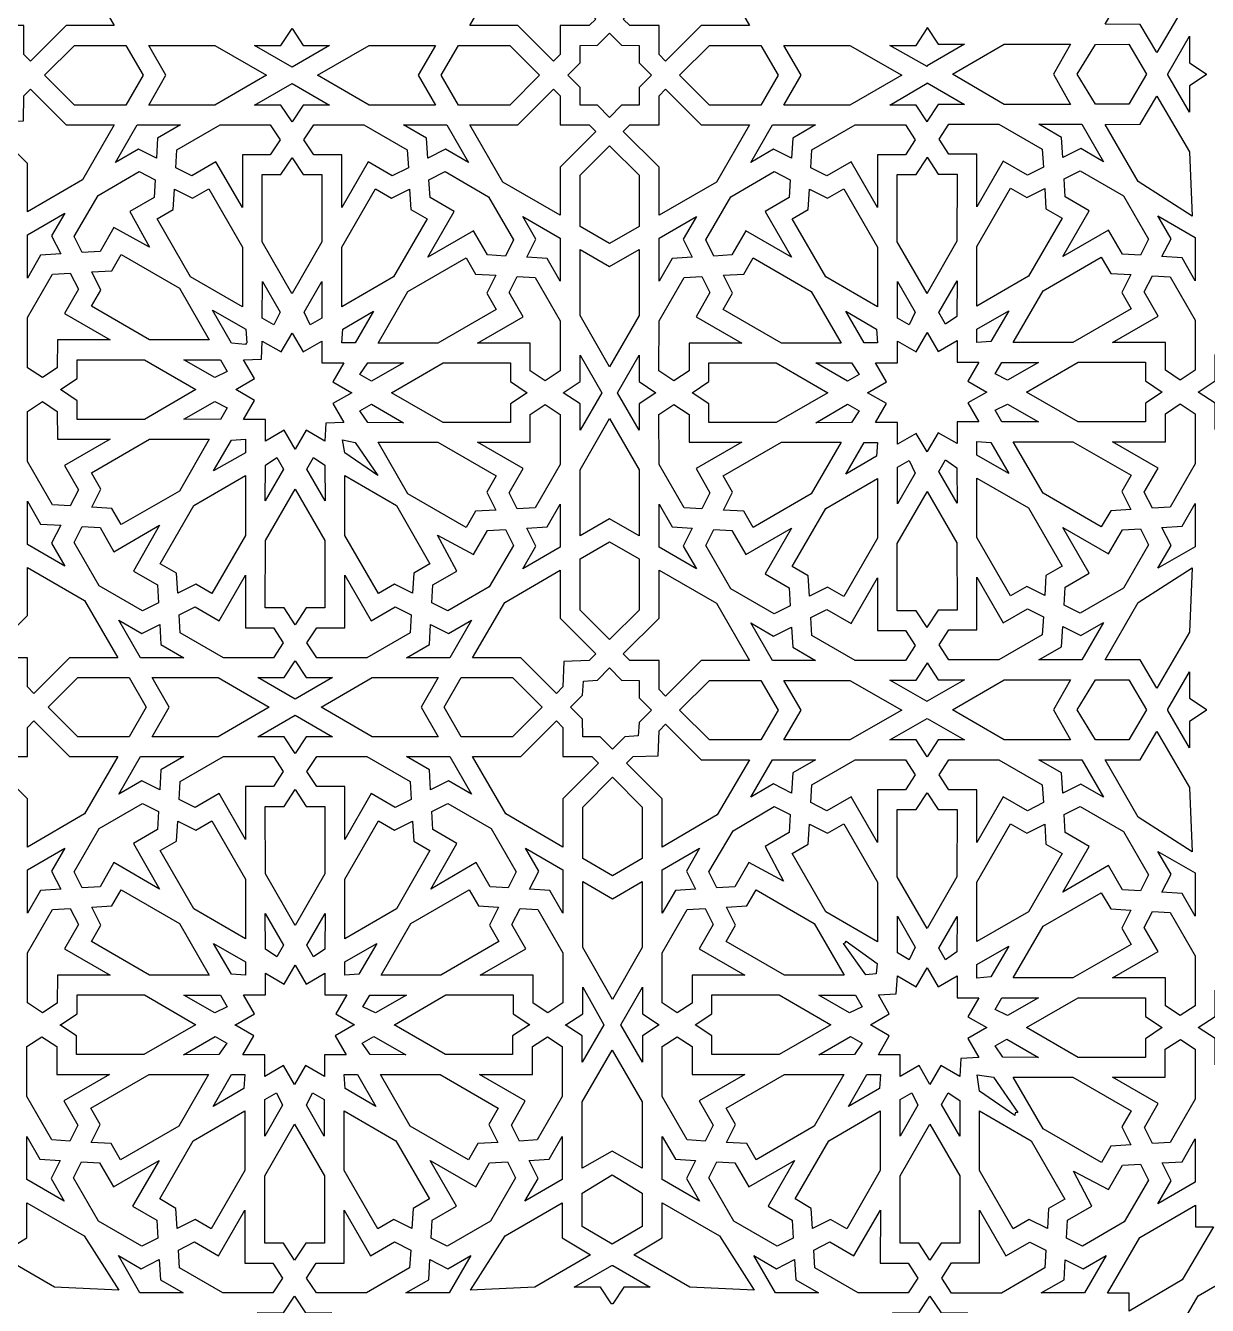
# Model space of a CAD drawing. Extents: x -1022 to 2754, y -1022 to 1022.
# Drawn here: x -642.8 to -213.6, y 213.5 to 678.2 of the extents above; entities that cross this region are included whole.
import ezdxf

# ---------------------------------------------------------------- set-up
doc = ezdxf.new("R2010")
doc.units = 0
doc.layers.add('LAYER_1', color=18, linetype='CONTINUOUS')

msp = doc.modelspace()

# ---------------------------------------------------------------- linework, layer by layer
at = {"layer": 'LAYER_1'}
for points in [[(-622.58, 698.96), (-610.58, 678.18), (-628.06, 678.18), (-641.02, 665.24), (-643.39, 667.62), (-643.39, 678.18), (-653.97, 678.18), (-656.38, 680.55), (-643.39, 693.49), (-643.39, 710.98)], [(-448.66, 693.49), (-435.67, 680.55), (-438.08, 678.18), (-448.66, 678.18), (-448.66, 667.62), (-451.03, 665.24), (-463.99, 678.18), (-481.48, 678.18), (-469.47, 698.96), (-448.66, 710.98)], [(-391.95, 698.96), (-379.94, 678.18), (-397.43, 678.18), (-410.39, 665.24), (-412.76, 667.62), (-412.76, 678.18), (-423.34, 678.18), (-425.75, 680.55), (-412.76, 693.49), (-412.76, 710.98)], [(-220.19, 688.65), (-231.94, 668.38), (-238.05, 678.62), (-250.8, 678.67), (-238.82, 699.4), (-219.11, 711.99)], [(-542.01, 670.98), (-532.41, 671), (-546.03, 663.14), (-559.64, 671), (-550.05, 670.98), (-546.04, 677.08), (-546.03, 677.07), (-546.01, 677.08)], [(-426.35, 671.03), (-419.98, 670.97), (-419.98, 664.64), (-415.49, 660.15), (-419.98, 655.66), (-419.98, 649.33), (-426.35, 649.28), (-430.71, 644.84), (-435.07, 649.28), (-441.44, 649.33), (-441.44, 655.66), (-445.93, 660.15), (-441.44, 664.64), (-441.44, 670.97), (-435.07, 671.03), (-430.71, 675.46)], [(-311.37, 671.42), (-301.79, 671.43), (-315.4, 663.59), (-315.4, 663.37), (-329.01, 671), (-319.41, 670.98), (-315.41, 677.08), (-315.41, 677.3), (-315.41, 677.53)], [(-220.19, 664.7), (-214.07, 660.7), (-214.14, 660.49), (-214.07, 660.27), (-220.19, 656.27), (-220.17, 646.69), (-228.04, 660.28), (-228.02, 660.49), (-228.04, 660.69), (-220.17, 674.28)], [(-600.15, 660.15), (-606.43, 649.33), (-625.08, 649.33), (-635.92, 660.15), (-625.08, 670.97), (-606.43, 670.97)], [(-555.26, 660.15), (-574.05, 649.33), (-598.09, 649.33), (-591.82, 660.15), (-598.09, 670.97), (-574.05, 670.97)], [(-500.23, 660.15), (-493.96, 649.33), (-518, 649.33), (-536.79, 660.15), (-518, 670.97), (-493.96, 670.97)], [(-456.13, 660.15), (-466.97, 649.33), (-485.63, 649.33), (-491.9, 660.15), (-485.63, 670.97), (-466.97, 670.97)], [(-369.52, 660.15), (-375.79, 649.33), (-394.45, 649.33), (-405.29, 660.15), (-394.45, 670.97), (-375.79, 670.97)], [(-324.63, 660.15), (-343.42, 649.33), (-367.46, 649.33), (-361.19, 660.15), (-367.46, 670.97), (-343.42, 670.97)], [(-269.54, 660.49), (-263.33, 649.56), (-287.38, 649.56), (-306.16, 660.49), (-287.38, 671.41), (-263.33, 671.41)], [(-235.77, 660.49), (-242.14, 649.59), (-254.31, 649.63), (-260.97, 660.49), (-254.31, 671.34), (-242.14, 671.38)], [(-532.41, 649.31), (-542.01, 649.33), (-546.01, 643.22), (-546.03, 643.23), (-546.04, 643.22), (-550.05, 649.33), (-559.64, 649.31), (-546.03, 657.16)], [(-301.79, 649.54), (-311.37, 649.55), (-315.41, 643.44), (-315.41, 643.34), (-315.41, 643.22), (-319.41, 649.33), (-329.01, 649.31), (-315.4, 657.27), (-315.4, 657.39)], [(-628.06, 642.12), (-610.58, 642.12), (-622.18, 622.18), (-642.12, 610.58), (-642.12, 628.06), (-655.06, 641.02), (-652.69, 643.39), (-643.58, 643.58), (-643.39, 652.69), (-641.02, 655.06)], [(-448.66, 652.69), (-448.66, 642.12), (-438.08, 642.12), (-435.67, 639.75), (-448.66, 626.82), (-448.66, 609.33), (-469.47, 621.34), (-481.48, 642.12), (-463.99, 642.12), (-451.03, 655.06)], [(-397.43, 642.12), (-379.94, 642.12), (-391.95, 621.34), (-412.76, 609.33), (-412.76, 626.82), (-425.75, 639.75), (-423.34, 642.12), (-412.76, 642.12), (-412.76, 652.69), (-410.39, 655.06)], [(-220.19, 632.32), (-219.11, 608.98), (-238.82, 621.57), (-250.8, 642.3), (-238.05, 642.35), (-231.94, 652.59)], [(-594.83, 637.35), (-595.27, 630.04), (-601.8, 633.33), (-610.1, 628.52), (-602.24, 642.12), (-586.53, 642.12)], [(-550.37, 636.69), (-553.94, 631.27), (-564.07, 631.26), (-564.06, 612.12), (-573.65, 628.68), (-582.43, 623.62), (-588.27, 626.55), (-587.88, 633.05), (-572.14, 642.12), (-553.96, 642.12)], [(-519.92, 642.12), (-504.17, 633.05), (-503.78, 626.55), (-509.62, 623.62), (-518.4, 628.68), (-527.99, 612.12), (-527.98, 631.26), (-538.11, 631.27), (-541.69, 636.69), (-538.1, 642.12)], [(-481.95, 628.52), (-490.25, 633.33), (-496.78, 630.04), (-497.22, 637.35), (-505.52, 642.12), (-489.81, 642.12)], [(-364.2, 637.35), (-364.64, 630.04), (-371.17, 633.33), (-379.47, 628.52), (-371.61, 642.12), (-355.9, 642.12)], [(-319.73, 636.69), (-323.31, 631.27), (-333.44, 631.26), (-333.43, 612.12), (-343.02, 628.68), (-351.8, 623.62), (-357.64, 626.55), (-357.25, 633.05), (-341.5, 642.12), (-323.32, 642.12)], [(-289.32, 642.35), (-273.58, 633.28), (-273.19, 626.78), (-279, 623.87), (-287.78, 628.93), (-297.35, 612.34), (-297.37, 631.47), (-307.5, 631.47), (-311.09, 636.93), (-307.5, 642.36)], [(-251.32, 628.76), (-259.62, 633.55), (-266.17, 630.28), (-266.58, 637.56), (-274.9, 642.34), (-259.18, 642.34)], [(-419.98, 623.81), (-419.98, 605.18), (-430.71, 599), (-441.44, 605.18), (-441.44, 623.81), (-430.71, 634.55)], [(-541.98, 624.07), (-535.18, 624.06), (-535.17, 599.66), (-546, 580.92), (-546.03, 580.94), (-546.05, 580.92), (-556.88, 599.66), (-556.87, 624.06), (-550.08, 624.07), (-546.03, 630.17), (-546.03, 630.16), (-546.02, 630.17)], [(-311.35, 624.28), (-304.56, 624.29), (-304.57, 599.89), (-315.4, 581.05), (-315.41, 580.92), (-326.25, 599.66), (-326.24, 624.06), (-319.44, 624.07), (-315.4, 630.17), (-315.4, 630.27), (-315.4, 630.39)], [(-595.75, 622.23), (-596.13, 615.75), (-604.9, 610.69), (-597.75, 597.75), (-610.69, 604.9), (-615.75, 596.13), (-622.23, 595.75), (-625.14, 601.58), (-616.47, 616.47), (-601.58, 625.14)], [(-474.73, 616.06), (-465.64, 600.34), (-468.55, 594.52), (-475.08, 594.9), (-480.15, 603.66), (-496.75, 594.11), (-487.15, 610.69), (-495.92, 615.75), (-496.3, 622.23), (-490.47, 625.14)], [(-365.12, 622.23), (-365.5, 615.75), (-374.27, 610.69), (-364.67, 594.11), (-381.27, 603.66), (-386.34, 594.9), (-392.87, 594.52), (-395.78, 600.34), (-386.69, 616.06), (-370.95, 625.14)], [(-244.13, 616.31), (-235.04, 600.59), (-237.95, 594.77), (-244.45, 595.15), (-249.51, 603.91), (-266.11, 594.33), (-256.55, 610.9), (-265.32, 615.96), (-265.7, 622.48), (-259.87, 625.39)], [(-564.07, 597.74), (-564.08, 576.09), (-582.85, 586.91), (-595.06, 608.04), (-589.18, 611.44), (-588.73, 618.74), (-582.17, 615.47), (-576.29, 618.88)], [(-509.88, 615.47), (-503.33, 618.74), (-502.87, 611.44), (-496.99, 608.04), (-509.2, 586.91), (-527.97, 576.09), (-527.98, 597.74), (-515.77, 618.88)], [(-333.44, 597.74), (-333.45, 576.09), (-352.22, 586.91), (-364.43, 608.04), (-358.55, 611.44), (-358.09, 618.74), (-351.54, 615.47), (-345.65, 618.88)], [(-279.26, 615.71), (-272.7, 618.97), (-272.26, 611.66), (-266.37, 608.28), (-278.59, 587.15), (-297.37, 576.33), (-297.37, 597.96), (-285.15, 619.09)], [(-633.33, 601.8), (-630.04, 595.27), (-637.35, 594.83), (-642.12, 586.53), (-642.12, 602.24), (-628.52, 610.1)], [(-448.65, 601.03), (-448.66, 585.33), (-453.44, 593.64), (-460.74, 594.05), (-457.47, 600.6), (-462.26, 608.88)], [(-403.95, 600.6), (-400.68, 594.05), (-407.98, 593.64), (-412.76, 585.33), (-412.76, 601.03), (-399.16, 608.88)], [(-218.03, 601.25), (-218.03, 585.56), (-222.81, 593.85), (-230.13, 594.29), (-226.83, 600.81), (-231.65, 609.1)], [(-586.91, 582.85), (-576.09, 564.08), (-597.74, 564.07), (-618.88, 576.29), (-615.47, 582.17), (-618.74, 588.73), (-611.44, 589.18), (-608.04, 595.06)], [(-419.98, 572.89), (-430.71, 554.3), (-441.44, 572.89), (-441.44, 596.86), (-430.71, 590.68), (-419.98, 596.86)], [(-479.39, 587.98), (-472.07, 587.53), (-475.33, 580.99), (-471.94, 575.11), (-493.1, 562.9), (-514.77, 562.9), (-503.94, 581.65), (-482.78, 593.86)], [(-357.48, 581.65), (-346.65, 562.9), (-368.32, 562.9), (-389.48, 575.11), (-386.09, 580.99), (-389.35, 587.53), (-382.03, 587.98), (-378.64, 593.86)], [(-248.75, 588.21), (-241.44, 587.76), (-244.72, 581.21), (-241.31, 575.34), (-262.48, 563.14), (-284.16, 563.15), (-273.33, 581.89), (-252.16, 594.08)], [(-623.62, 582.43), (-628.68, 573.65), (-612.12, 564.06), (-631.26, 564.07), (-631.27, 553.94), (-636.69, 550.37), (-642.12, 553.96), (-642.12, 572.14), (-633.05, 587.88), (-626.55, 588.27)], [(-457.74, 586.66), (-448.65, 570.94), (-448.64, 552.78), (-454.08, 549.2), (-459.54, 552.79), (-459.55, 562.9), (-478.7, 562.92), (-462.09, 572.48), (-467.16, 581.24), (-464.24, 587.05)], [(-394.26, 581.24), (-399.33, 572.48), (-382.72, 562.92), (-401.87, 562.9), (-401.88, 552.79), (-407.34, 549.2), (-412.78, 552.78), (-412.77, 570.94), (-403.68, 586.66), (-397.18, 587.05)], [(-304.57, 572.57), (-308.76, 569.73), (-311.19, 573.97), (-304.5, 585.48)], [(-227.12, 586.91), (-218.03, 571.19), (-218.03, 553.04), (-223.47, 549.45), (-228.9, 553.02), (-228.9, 563.14), (-248.08, 563.13), (-231.49, 572.71), (-236.56, 581.47), (-233.62, 587.3)], [(-550.4, 574.07), (-552.6, 569.53), (-556.83, 571.98), (-556.8, 585.29)], [(-535.22, 571.98), (-539.45, 569.53), (-541.66, 574.07), (-535.25, 585.29)], [(-319.76, 574.07), (-321.97, 569.53), (-326.2, 571.98), (-326.17, 585.29)], [(-562.87, 567.99), (-562.45, 562.95), (-562.71, 562.71), (-562.95, 562.45), (-567.99, 562.87), (-574.86, 574.86)], [(-523.1, 562.96), (-528, 562.95), (-527.63, 567.99), (-516.47, 574.51)], [(-333.79, 567.99), (-333.42, 562.95), (-338.31, 562.96), (-344.95, 574.51)], [(-292.28, 563.49), (-297.33, 563.12), (-297.31, 568.01), (-285.75, 574.63)], [(-542.05, 559.67), (-535.2, 563.62), (-535.2, 555.72), (-527.25, 555.72), (-531.24, 548.85), (-524.37, 544.9), (-524.37, 544.9), (-524.37, 544.9), (-531.24, 540.94), (-527.25, 534.08), (-533.82, 533.82), (-534.08, 527.25), (-540.94, 531.24), (-544.9, 524.37), (-544.9, 524.37), (-544.9, 524.37), (-548.85, 531.24), (-555.72, 527.25), (-555.72, 535.2), (-563.62, 535.2), (-559.67, 542.05), (-566.5, 546.03), (-559.67, 550.01), (-563.62, 556.85), (-557.09, 557.09), (-556.85, 563.62), (-550.01, 559.67), (-546.03, 566.5)], [(-311.42, 559.89), (-304.55, 563.85), (-304.55, 555.94), (-296.63, 555.94), (-300.59, 549.08), (-293.75, 545.12), (-300.59, 541.17), (-296.63, 534.3), (-304.55, 534.3), (-304.55, 526.4), (-311.42, 530.35), (-315.38, 523.49), (-315.4, 523.41), (-319.37, 530.13), (-326.22, 526.17), (-326.22, 534.08), (-334.17, 534.08), (-330.18, 540.94), (-337.05, 544.9), (-337.05, 544.9), (-337.05, 544.9), (-330.18, 548.85), (-334.17, 555.72), (-326.22, 555.72), (-326.22, 563.62), (-319.37, 559.67), (-315.4, 566.61), (-315.38, 566.76)], [(-433.59, 544.9), (-441.45, 531.31), (-441.44, 540.87), (-447.53, 544.9), (-441.44, 548.93), (-441.45, 558.49)], [(-419.98, 548.93), (-413.89, 544.9), (-419.98, 540.87), (-419.97, 531.31), (-427.83, 544.9), (-419.97, 558.49)], [(-202.97, 545.12), (-210.83, 531.53), (-210.81, 541.11), (-216.93, 545.11), (-216.91, 545.12), (-216.93, 545.14), (-210.81, 549.14), (-210.83, 558.72)], [(-580.92, 546.05), (-580.94, 546.03), (-580.92, 546), (-599.66, 535.17), (-624.06, 535.18), (-624.07, 541.98), (-630.17, 546.02), (-630.16, 546.03), (-630.17, 546.03), (-624.07, 550.08), (-624.06, 556.87), (-599.66, 556.88)], [(-569.53, 552.6), (-574.07, 550.4), (-585.29, 556.8), (-571.98, 556.83)], [(-517.13, 549.1), (-521.38, 551.53), (-518.54, 555.71), (-505.6, 555.79)], [(-466.74, 548.94), (-460.63, 544.9), (-466.74, 540.86), (-466.73, 534.07), (-491.17, 534.08), (-509.91, 544.9), (-491.17, 555.72), (-466.73, 555.73)], [(-370.25, 555.72), (-351.51, 544.9), (-370.25, 534.08), (-394.69, 534.07), (-394.68, 540.86), (-400.79, 544.9), (-394.68, 548.94), (-394.69, 555.73)], [(-342.88, 555.71), (-340.04, 551.53), (-344.29, 549.1), (-355.82, 555.79)], [(-274.94, 555.88), (-286.18, 549.48), (-290.74, 551.69), (-288.27, 555.91)], [(-236.12, 555.95), (-236.11, 549.16), (-230, 545.12), (-236.11, 541.08), (-236.12, 534.29), (-260.56, 534.28), (-279.32, 545.1), (-279.29, 545.12), (-279.32, 545.14), (-260.56, 555.96)], [(-631.27, 538.11), (-631.26, 527.98), (-612.12, 527.99), (-628.68, 518.4), (-623.62, 509.62), (-626.55, 503.78), (-633.05, 504.17), (-642.12, 519.92), (-642.12, 538.1), (-636.69, 541.69)], [(-569.53, 539.45), (-571.98, 535.22), (-585.29, 535.25), (-574.07, 541.66)], [(-505.6, 534.01), (-518.54, 534.09), (-521.38, 538.27), (-517.13, 540.7)], [(-448.64, 537.01), (-448.65, 518.86), (-457.74, 503.14), (-464.24, 502.75), (-467.16, 508.56), (-462.09, 517.32), (-478.7, 526.88), (-459.55, 526.89), (-459.54, 537.01), (-454.08, 540.6)], [(-401.88, 537.01), (-401.87, 526.89), (-382.72, 526.88), (-399.33, 517.32), (-394.26, 508.56), (-397.18, 502.75), (-403.68, 503.14), (-412.77, 518.86), (-412.78, 537.01), (-407.34, 540.6)], [(-340.04, 538.27), (-342.88, 534.09), (-355.82, 534.01), (-344.29, 540.7)], [(-274.94, 534.37), (-288.27, 534.33), (-290.74, 538.56), (-286.18, 540.76)], [(-218.03, 537.2), (-218.03, 519.05), (-227.12, 503.33), (-233.62, 502.94), (-236.56, 508.77), (-231.49, 517.54), (-248.08, 527.11), (-228.9, 527.1), (-228.9, 537.22), (-223.47, 540.79)], [(-419.98, 516.91), (-419.98, 492.93), (-430.71, 499.12), (-441.44, 492.93), (-441.44, 516.91), (-430.71, 535.49)], [(-576.09, 527.97), (-586.91, 509.2), (-608.04, 496.99), (-611.44, 502.87), (-618.74, 503.33), (-615.47, 509.88), (-618.88, 515.77), (-597.74, 527.98)], [(-562.96, 523.1), (-574.51, 516.47), (-567.99, 527.63), (-562.95, 528)], [(-523.1, 526.84), (-514.82, 514.82), (-526.84, 523.1), (-527.74, 527.74)], [(-471.94, 514.69), (-475.33, 508.81), (-472.07, 502.26), (-479.39, 501.82), (-482.78, 495.94), (-503.94, 508.15), (-514.77, 526.9), (-493.1, 526.9)], [(-357.48, 508.15), (-378.64, 495.94), (-382.03, 501.82), (-389.35, 502.26), (-386.09, 508.81), (-389.48, 514.69), (-368.32, 526.9), (-346.65, 526.9)], [(-333.79, 521.81), (-344.95, 515.29), (-338.31, 526.84), (-333.42, 526.85)], [(-292.28, 526.76), (-285.75, 515.61), (-297.31, 522.24), (-297.33, 527.12)], [(-241.31, 514.91), (-244.72, 509.04), (-241.44, 502.49), (-248.75, 502.03), (-252.16, 496.16), (-273.33, 508.36), (-284.16, 527.09), (-262.48, 527.1)], [(-549.1, 517.13), (-555.79, 505.6), (-555.71, 518.54), (-551.53, 521.38)], [(-534.09, 518.54), (-534.01, 505.6), (-540.7, 517.13), (-538.27, 521.38)], [(-304.57, 517.67), (-304.5, 504.76), (-311.19, 516.27), (-308.76, 520.51)], [(-319.76, 515.72), (-326.17, 504.5), (-326.2, 517.81), (-321.97, 520.27)], [(-562.9, 493.1), (-575.11, 471.94), (-580.99, 475.33), (-587.53, 472.07), (-587.98, 479.39), (-593.86, 482.78), (-581.65, 503.94), (-562.9, 514.77)], [(-508.15, 503.94), (-495.94, 482.78), (-501.82, 479.39), (-502.26, 472.07), (-508.81, 475.33), (-514.69, 471.94), (-526.9, 493.1), (-526.9, 514.77)], [(-333.44, 492.06), (-345.65, 470.92), (-351.54, 474.32), (-358.09, 471.05), (-358.55, 478.35), (-364.43, 481.76), (-352.22, 502.89), (-333.45, 513.71)], [(-278.59, 503.1), (-266.37, 481.97), (-272.26, 478.58), (-272.7, 471.28), (-279.26, 474.53), (-285.15, 471.15), (-297.37, 492.28), (-297.37, 513.91)], [(-534.08, 491.17), (-534.07, 466.73), (-540.86, 466.74), (-544.9, 460.63), (-548.94, 466.74), (-555.73, 466.73), (-555.72, 491.17), (-544.9, 509.91)], [(-304.57, 490.35), (-304.56, 465.95), (-311.35, 465.96), (-315.4, 459.85), (-315.4, 459.75), (-315.4, 459.63), (-319.44, 465.73), (-326.24, 465.74), (-326.25, 490.14), (-315.41, 508.88), (-315.4, 508.97)], [(-637.35, 497.22), (-630.04, 496.78), (-633.33, 490.25), (-628.52, 481.95), (-642.12, 489.81), (-642.12, 505.52)], [(-448.65, 488.76), (-462.26, 480.92), (-457.47, 489.2), (-460.74, 495.75), (-453.44, 496.16), (-448.66, 504.46)], [(-407.98, 496.16), (-400.68, 495.75), (-403.95, 489.2), (-399.16, 480.92), (-412.76, 488.76), (-412.76, 504.46)], [(-218.03, 488.99), (-231.65, 481.15), (-226.83, 489.43), (-230.13, 495.95), (-222.81, 496.39), (-218.03, 504.68)], [(-603.66, 480.15), (-594.9, 475.08), (-594.52, 468.55), (-600.34, 465.64), (-616.06, 474.73), (-625.14, 490.47), (-622.23, 496.3), (-615.75, 495.92), (-610.69, 487.15), (-594.11, 496.75)], [(-465.64, 489.45), (-474.45, 474.45), (-489.45, 465.64), (-495.27, 468.55), (-494.89, 475.08), (-486.13, 480.15), (-493.19, 493.19), (-480.15, 486.13), (-475.08, 494.89), (-468.55, 495.27)], [(-374.27, 479.11), (-365.5, 474.05), (-365.12, 467.57), (-370.95, 464.66), (-386.69, 473.74), (-395.78, 489.45), (-392.87, 495.27), (-386.34, 494.89), (-381.27, 486.13), (-364.67, 495.69)], [(-249.51, 486.33), (-244.45, 495.09), (-237.95, 495.47), (-235.04, 489.65), (-244.13, 473.93), (-259.87, 464.86), (-265.7, 467.77), (-265.32, 474.28), (-256.55, 479.34), (-266.11, 495.92)], [(-419.98, 484.62), (-419.98, 465.99), (-430.71, 455.25), (-441.44, 465.99), (-441.44, 484.62), (-430.71, 490.8)], [(-621.34, 469.47), (-609.33, 448.66), (-626.82, 448.66), (-639.75, 435.67), (-642.12, 438.08), (-642.12, 448.66), (-652.69, 448.66), (-655.06, 451.03), (-642.12, 463.99), (-642.12, 481.48)], [(-562.9, 459.55), (-552.79, 459.54), (-549.2, 454.08), (-552.78, 448.64), (-570.94, 448.65), (-586.66, 457.74), (-587.05, 464.24), (-581.24, 467.16), (-572.48, 462.09), (-562.92, 478.7)], [(-517.32, 462.09), (-508.56, 467.16), (-502.75, 464.24), (-503.14, 457.74), (-518.86, 448.65), (-537.01, 448.64), (-540.6, 454.08), (-537.01, 459.54), (-526.89, 459.55), (-526.88, 478.7)], [(-448.66, 462.98), (-435.67, 450.05), (-438.08, 447.68), (-447.36, 447.36), (-447.68, 438.08), (-450.05, 435.67), (-462.98, 448.66), (-480.47, 448.66), (-468.75, 468.75), (-448.66, 480.47)], [(-391.95, 468.45), (-379.94, 447.68), (-397.43, 447.68), (-410.39, 434.74), (-412.76, 437.11), (-412.76, 447.68), (-423.34, 447.68), (-425.75, 450.05), (-412.76, 462.98), (-412.76, 480.47)], [(-220.19, 457.92), (-231.94, 437.65), (-238.05, 447.9), (-250.8, 447.95), (-238.82, 468.68), (-219.11, 481.26)], [(-333.44, 458.53), (-323.31, 458.53), (-319.73, 453.11), (-323.32, 447.68), (-341.5, 447.68), (-357.25, 456.75), (-357.64, 463.25), (-351.8, 466.18), (-343.02, 461.12), (-333.43, 477.68)], [(-287.78, 461.32), (-279, 466.37), (-273.19, 463.46), (-273.58, 456.97), (-289.32, 447.89), (-307.5, 447.89), (-311.09, 453.32), (-307.5, 458.77), (-297.37, 458.77), (-297.35, 477.9)], [(-600.6, 457.47), (-594.05, 460.74), (-593.64, 453.44), (-585.33, 448.66), (-601.03, 448.65), (-608.88, 462.26)], [(-488.76, 448.65), (-504.46, 448.66), (-496.16, 453.44), (-495.75, 460.74), (-489.2, 457.47), (-480.92, 462.26)], [(-371.17, 456.47), (-364.64, 459.76), (-364.2, 452.45), (-355.9, 447.68), (-371.61, 447.68), (-379.47, 461.28)], [(-259.18, 447.9), (-274.9, 447.91), (-266.58, 452.68), (-266.17, 459.97), (-259.62, 456.7), (-251.32, 461.49)], [(-540.87, 441.44), (-531.31, 441.45), (-544.9, 433.59), (-558.49, 441.45), (-548.93, 441.44), (-544.9, 447.53)], [(-311.37, 440.69), (-301.79, 440.7), (-315.4, 432.86), (-315.4, 432.75), (-329.01, 440.49), (-319.41, 440.47), (-315.41, 446.58), (-315.41, 446.68), (-315.41, 446.8)], [(-599, 430.71), (-605.18, 419.98), (-623.81, 419.98), (-634.55, 430.71), (-623.81, 441.44), (-605.18, 441.44)], [(-554.3, 430.71), (-572.89, 419.98), (-596.86, 419.98), (-590.68, 430.71), (-596.86, 441.44), (-572.89, 441.44)], [(-499.12, 430.71), (-492.93, 419.98), (-516.91, 419.98), (-535.49, 430.71), (-516.91, 441.44), (-492.93, 441.44)], [(-455.25, 430.71), (-465.99, 419.98), (-484.62, 419.98), (-490.8, 430.71), (-484.62, 441.44), (-465.99, 441.44)], [(-426.35, 440.52), (-419.98, 440.46), (-419.98, 434.14), (-415.49, 429.65), (-419.98, 425.16), (-420.32, 420.32), (-425.16, 419.98), (-429.65, 415.49), (-434.14, 419.98), (-440.46, 419.98), (-440.52, 426.35), (-444.96, 430.71), (-440.52, 435.07), (-440.16, 440.16), (-435.07, 440.52), (-430.71, 444.96)], [(-220.19, 433.97), (-214.07, 429.98), (-214.14, 429.76), (-214.07, 429.54), (-220.19, 425.54), (-220.17, 415.96), (-228.04, 429.55), (-228.02, 429.76), (-228.04, 429.96), (-220.17, 443.55)], [(-369.52, 429.65), (-375.79, 418.83), (-394.45, 418.83), (-405.29, 429.65), (-394.45, 440.46), (-375.79, 440.46)], [(-324.63, 429.65), (-343.42, 418.83), (-367.46, 418.83), (-361.19, 429.65), (-367.46, 440.46), (-343.42, 440.46)], [(-269.54, 429.76), (-263.33, 418.83), (-287.38, 418.83), (-306.16, 429.76), (-287.38, 440.69), (-263.33, 440.69)], [(-235.77, 429.76), (-242.14, 418.86), (-254.31, 418.9), (-260.97, 429.76), (-254.31, 440.62), (-242.14, 440.65)], [(-531.31, 419.97), (-540.87, 419.98), (-544.9, 413.89), (-548.93, 419.98), (-558.49, 419.97), (-544.9, 427.83)], [(-626.82, 412.76), (-609.33, 412.76), (-621.34, 391.95), (-642.12, 379.94), (-642.12, 397.43), (-655.06, 410.39), (-652.69, 412.76), (-642.12, 412.76), (-642.12, 423.34), (-639.75, 425.75)], [(-447.68, 423.34), (-447.68, 412.76), (-437.11, 412.76), (-434.74, 410.39), (-447.68, 397.43), (-447.68, 379.94), (-468.45, 391.95), (-480.47, 412.76), (-462.98, 412.76), (-450.05, 425.75)], [(-397.43, 411.62), (-379.94, 411.62), (-391.64, 391.64), (-411.62, 379.94), (-411.62, 397.43), (-424.55, 410.39), (-422.18, 412.76), (-413.1, 413.1), (-412.76, 422.18), (-410.39, 424.55)], [(-301.79, 418.81), (-311.37, 418.82), (-315.41, 412.72), (-319.41, 418.82), (-329.01, 418.8), (-315.4, 426.66)], [(-220.19, 401.59), (-219.11, 378.25), (-238.82, 390.84), (-250.8, 411.57), (-238.05, 411.62), (-231.94, 421.87)], [(-585.33, 412.76), (-593.64, 407.98), (-594.05, 400.68), (-600.6, 403.95), (-608.88, 399.16), (-601.03, 412.76)], [(-549.2, 407.34), (-552.79, 401.88), (-562.9, 401.87), (-562.92, 382.72), (-572.48, 399.33), (-581.24, 394.26), (-587.05, 397.18), (-586.66, 403.68), (-570.94, 412.77), (-552.78, 412.78)], [(-518.86, 412.77), (-503.14, 403.68), (-502.75, 397.18), (-508.56, 394.26), (-517.32, 399.33), (-526.88, 382.72), (-526.89, 401.87), (-537.01, 401.88), (-540.6, 407.34), (-537.01, 412.78)], [(-480.92, 399.16), (-489.2, 403.95), (-495.75, 400.68), (-496.16, 407.98), (-504.46, 412.76), (-488.76, 412.76)], [(-364.2, 406.84), (-364.64, 399.54), (-371.17, 402.83), (-379.47, 398.02), (-371.61, 411.62), (-355.9, 411.62)], [(-319.73, 406.19), (-323.31, 400.76), (-333.44, 400.76), (-333.43, 381.62), (-343.02, 398.18), (-351.8, 393.12), (-357.64, 396.05), (-357.25, 402.54), (-341.5, 411.62), (-323.32, 411.62)], [(-289.32, 411.63), (-273.58, 402.55), (-273.19, 396.05), (-279, 393.14), (-287.78, 398.2), (-297.35, 381.61), (-297.37, 400.74), (-307.5, 400.74), (-311.09, 406.2), (-307.5, 411.63)], [(-251.32, 398.03), (-259.62, 402.82), (-266.17, 399.55), (-266.58, 406.84), (-274.9, 411.61), (-259.18, 411.62)], [(-418.83, 394.45), (-418.83, 375.79), (-429.65, 369.52), (-440.46, 375.79), (-440.46, 394.45), (-429.65, 405.29)], [(-540.86, 394.68), (-534.07, 394.69), (-534.08, 370.25), (-544.9, 351.51), (-555.72, 370.25), (-555.73, 394.69), (-548.94, 394.68), (-544.9, 400.79)], [(-311.35, 393.56), (-304.56, 393.57), (-304.57, 369.16), (-315.41, 350.42), (-326.25, 369.15), (-326.24, 393.56), (-319.44, 393.57), (-315.4, 399.66)], [(-594.52, 392.87), (-594.9, 386.34), (-603.66, 381.27), (-594.11, 364.67), (-610.69, 374.27), (-615.75, 365.5), (-622.23, 365.12), (-625.14, 370.95), (-616.06, 386.69), (-600.34, 395.78)], [(-473.74, 386.69), (-464.66, 370.95), (-467.57, 365.12), (-474.05, 365.5), (-479.11, 374.27), (-495.69, 364.67), (-486.13, 381.27), (-494.89, 386.34), (-495.27, 392.87), (-489.45, 395.78)], [(-365.12, 391.73), (-365.5, 385.24), (-374.27, 380.18), (-367.55, 367.55), (-380.18, 374.27), (-385.24, 365.5), (-391.73, 365.12), (-394.63, 370.95), (-385.87, 385.87), (-370.95, 394.63)], [(-244.13, 385.58), (-235.04, 369.86), (-237.95, 364.04), (-244.45, 364.42), (-249.51, 373.18), (-266.11, 363.6), (-256.55, 380.17), (-265.32, 385.23), (-265.7, 391.75), (-259.87, 394.66)], [(-562.9, 368.32), (-562.9, 346.65), (-581.65, 357.48), (-593.86, 378.64), (-587.98, 382.03), (-587.53, 389.35), (-580.99, 386.09), (-575.11, 389.48)], [(-508.81, 386.09), (-502.26, 389.35), (-501.82, 382.03), (-495.94, 378.64), (-508.15, 357.48), (-526.9, 346.65), (-526.9, 368.32), (-514.69, 389.48)], [(-333.44, 367.23), (-333.45, 345.58), (-352.22, 356.4), (-364.43, 377.54), (-358.55, 380.94), (-358.09, 388.24), (-351.54, 384.97), (-345.65, 388.37)], [(-279.26, 384.98), (-272.7, 388.24), (-272.26, 380.93), (-266.37, 377.55), (-278.59, 356.42), (-297.37, 345.6), (-297.37, 367.24), (-285.15, 388.37)], [(-633.33, 371.17), (-630.04, 364.64), (-637.35, 364.2), (-642.12, 355.9), (-642.12, 371.61), (-628.52, 379.47)], [(-447.68, 371.61), (-447.68, 355.9), (-452.45, 364.2), (-459.76, 364.64), (-456.47, 371.17), (-461.28, 379.47)], [(-402.83, 371.17), (-399.54, 364.64), (-406.84, 364.2), (-411.62, 355.9), (-411.62, 371.61), (-398.02, 379.47)], [(-218.03, 370.53), (-218.03, 354.84), (-222.81, 363.12), (-230.13, 363.57), (-226.83, 370.08), (-231.65, 378.37)], [(-418.83, 343.42), (-429.65, 324.63), (-440.46, 343.42), (-440.46, 367.46), (-429.65, 361.19), (-418.83, 367.46)], [(-586.91, 352.22), (-576.09, 333.45), (-597.74, 333.44), (-618.88, 345.65), (-615.47, 351.54), (-618.74, 358.09), (-611.44, 358.55), (-608.04, 364.43)], [(-478.35, 358.55), (-471.05, 358.09), (-474.32, 351.54), (-470.92, 345.65), (-492.06, 333.44), (-513.71, 333.45), (-502.89, 352.22), (-481.76, 364.43)], [(-356.4, 352.22), (-345.58, 333.45), (-367.23, 333.44), (-388.37, 345.65), (-384.97, 351.54), (-388.24, 358.09), (-380.94, 358.55), (-377.54, 364.43)], [(-248.75, 357.48), (-241.44, 357.03), (-244.72, 350.48), (-241.31, 344.61), (-262.48, 332.41), (-284.16, 332.42), (-273.33, 351.16), (-252.16, 363.35)], [(-623.62, 351.8), (-628.68, 343.02), (-612.12, 333.43), (-631.26, 333.44), (-631.27, 323.31), (-636.69, 319.73), (-642.12, 323.32), (-642.12, 341.5), (-633.05, 357.25), (-626.55, 357.64)], [(-549.1, 344.29), (-551.53, 340.04), (-555.71, 342.88), (-555.79, 355.82)], [(-534.09, 342.88), (-538.27, 340.04), (-540.7, 344.29), (-534.01, 355.82)], [(-456.75, 357.25), (-447.68, 341.5), (-447.68, 323.32), (-453.11, 319.73), (-458.53, 323.31), (-458.53, 333.44), (-477.68, 333.43), (-461.12, 343.02), (-466.18, 351.8), (-463.25, 357.64)], [(-393.12, 351.8), (-398.18, 343.02), (-381.62, 333.43), (-400.76, 333.44), (-400.76, 323.31), (-406.19, 319.73), (-411.62, 323.32), (-411.62, 341.5), (-402.54, 357.25), (-396.05, 357.64)], [(-319.76, 343.57), (-321.97, 339.02), (-326.2, 341.48), (-326.17, 354.79)], [(-304.57, 341.84), (-308.76, 339), (-311.19, 343.24), (-304.5, 354.75)], [(-227.12, 356.19), (-218.03, 340.46), (-218.03, 322.31), (-223.47, 318.73), (-228.9, 322.3), (-228.9, 332.41), (-248.08, 332.4), (-231.49, 341.98), (-236.56, 350.74), (-233.62, 356.57)], [(-562.96, 338.31), (-562.95, 333.42), (-567.99, 333.79), (-574.51, 344.95)], [(-521.81, 333.79), (-526.85, 333.42), (-526.84, 338.31), (-515.29, 344.95)], [(-333.6, 337.7), (-333.96, 333.96), (-337.7, 333.6), (-345.74, 344.86), (-345.15, 345.15), (-344.86, 345.74)], [(-292.28, 332.76), (-297.33, 332.39), (-297.31, 337.28), (-285.75, 343.91)], [(-540.94, 330.18), (-534.08, 334.17), (-534.08, 326.22), (-526.17, 326.22), (-530.13, 319.37), (-523.41, 315.4), (-523.49, 315.38), (-530.35, 311.42), (-526.4, 304.55), (-534.3, 304.55), (-534.3, 296.63), (-541.17, 300.59), (-545.12, 293.75), (-549.08, 300.59), (-555.94, 296.63), (-555.94, 304.55), (-563.85, 304.55), (-559.89, 311.42), (-566.76, 315.38), (-566.61, 315.4), (-559.67, 319.37), (-563.62, 326.22), (-555.72, 326.22), (-555.72, 334.17), (-548.85, 330.18), (-544.9, 337.05), (-544.9, 337.05), (-544.9, 337.05)], [(-311.42, 329.17), (-304.55, 333.12), (-304.55, 325.21), (-296.63, 325.21), (-300.59, 318.35), (-293.75, 314.4), (-300.59, 310.44), (-296.63, 303.58), (-303.16, 303.16), (-303.58, 296.63), (-310.44, 300.59), (-314.4, 293.75), (-318.35, 300.59), (-325.21, 296.63), (-325.21, 304.55), (-333.12, 304.55), (-329.17, 311.42), (-336.03, 315.38), (-329.17, 319.37), (-333.12, 326.22), (-326.62, 326.62), (-326.22, 333.12), (-319.37, 329.17), (-315.38, 336.03)], [(-580.92, 315.41), (-581.05, 315.4), (-599.89, 304.57), (-624.29, 304.56), (-624.28, 311.35), (-630.39, 315.4), (-630.27, 315.4), (-630.17, 315.4), (-624.07, 319.44), (-624.06, 326.24), (-599.66, 326.25)], [(-569.53, 321.97), (-574.07, 319.76), (-585.29, 326.17), (-571.98, 326.2)], [(-504.5, 326.17), (-515.72, 319.76), (-520.27, 321.97), (-517.81, 326.2)], [(-465.74, 326.24), (-465.73, 319.44), (-459.63, 315.4), (-459.75, 315.4), (-459.85, 315.4), (-465.96, 311.35), (-465.95, 304.56), (-490.35, 304.57), (-508.97, 315.4), (-508.88, 315.41), (-490.14, 326.25)], [(-432.75, 315.4), (-432.86, 315.4), (-440.7, 301.79), (-440.69, 311.37), (-446.8, 315.41), (-446.68, 315.41), (-446.58, 315.41), (-440.47, 319.41), (-440.49, 329.01)], [(-418.82, 319.41), (-412.72, 315.41), (-418.82, 311.37), (-418.81, 301.79), (-426.66, 315.4), (-418.8, 329.01)], [(-350.42, 315.41), (-369.16, 304.57), (-393.57, 304.56), (-393.56, 311.35), (-399.66, 315.4), (-393.57, 319.44), (-393.56, 326.24), (-369.15, 326.25)], [(-339.02, 321.97), (-343.57, 319.76), (-354.79, 326.17), (-341.48, 326.2)], [(-202.97, 314.39), (-210.82, 300.81), (-210.82, 310.37), (-216.93, 314.41), (-210.81, 318.41), (-210.83, 327.99)], [(-274.94, 325.15), (-286.18, 318.76), (-290.74, 320.96), (-288.27, 325.18)], [(-236.12, 325.22), (-236.11, 318.44), (-230, 314.4), (-236.12, 310.36), (-236.11, 303.57), (-260.55, 303.58), (-279.32, 314.41), (-260.56, 325.23)], [(-631.47, 307.5), (-631.47, 297.37), (-612.34, 297.35), (-628.93, 287.78), (-623.87, 279), (-626.78, 273.19), (-633.28, 273.58), (-642.35, 289.32), (-642.36, 307.5), (-636.93, 311.09)], [(-569.73, 308.76), (-572.57, 304.57), (-585.48, 304.5), (-573.97, 311.19)], [(-504.76, 304.5), (-517.67, 304.57), (-520.51, 308.76), (-516.27, 311.19)], [(-447.89, 307.5), (-447.89, 289.32), (-456.97, 273.58), (-463.46, 273.19), (-466.37, 279), (-461.32, 287.78), (-477.9, 297.35), (-458.77, 297.37), (-458.77, 307.5), (-453.32, 311.09)], [(-400.74, 307.5), (-400.74, 297.37), (-381.61, 297.35), (-398.2, 287.78), (-393.14, 279), (-396.05, 273.19), (-402.55, 273.58), (-411.63, 289.32), (-411.63, 307.5), (-406.2, 311.09)], [(-339, 308.76), (-341.84, 304.57), (-354.75, 304.5), (-343.24, 311.19)], [(-274.98, 303.51), (-287.91, 303.59), (-290.75, 307.77), (-286.51, 310.2)], [(-218.02, 306.51), (-218.02, 288.36), (-227.11, 272.64), (-233.62, 272.25), (-236.53, 278.06), (-231.47, 286.82), (-248.08, 296.38), (-228.92, 296.39), (-228.92, 306.51), (-223.46, 310.1)], [(-418.83, 287.38), (-418.83, 263.33), (-429.76, 269.54), (-440.69, 263.33), (-440.69, 287.38), (-429.76, 306.16)], [(-587.15, 278.59), (-608.28, 266.37), (-611.66, 272.26), (-618.97, 272.7), (-615.71, 279.26), (-619.09, 285.15), (-597.96, 297.37), (-576.33, 297.37)], [(-563.49, 292.28), (-574.63, 285.75), (-568.01, 297.31), (-563.12, 297.33)], [(-522.24, 297.31), (-515.61, 285.75), (-526.76, 292.28), (-527.12, 297.33)], [(-471.15, 285.15), (-474.53, 279.26), (-471.28, 272.7), (-478.58, 272.26), (-481.97, 266.37), (-503.1, 278.59), (-513.91, 297.37), (-492.28, 297.37)], [(-356.42, 278.59), (-377.55, 266.37), (-380.93, 272.26), (-388.24, 272.7), (-384.98, 279.26), (-388.37, 285.15), (-367.24, 297.37), (-345.6, 297.37)], [(-332.76, 292.28), (-343.91, 285.75), (-337.28, 297.31), (-332.39, 297.33)], [(-291.26, 296.34), (-282.48, 283.57), (-283.4, 283.4), (-283.57, 282.48), (-296.34, 291.26), (-297.25, 297.25)], [(-241.32, 284.19), (-244.71, 278.31), (-241.44, 271.76), (-248.76, 271.32), (-252.15, 265.44), (-273.31, 277.65), (-284.15, 296.4), (-262.48, 296.4)], [(-549.48, 286.18), (-555.88, 274.94), (-555.91, 288.27), (-551.69, 290.74)], [(-534.33, 288.27), (-534.37, 274.94), (-540.76, 286.18), (-538.56, 290.74)], [(-318.76, 286.18), (-325.15, 274.94), (-325.18, 288.27), (-320.96, 290.74)], [(-303.59, 287.91), (-303.51, 274.98), (-310.2, 286.51), (-307.77, 290.75)], [(-563.14, 262.48), (-575.34, 241.31), (-581.21, 244.72), (-587.76, 241.44), (-588.21, 248.75), (-594.08, 252.16), (-581.89, 273.33), (-563.15, 284.16)], [(-508.36, 273.33), (-496.16, 252.16), (-502.03, 248.75), (-502.49, 241.44), (-509.04, 244.72), (-514.91, 241.31), (-527.1, 262.48), (-527.09, 284.16)], [(-332.41, 262.48), (-344.61, 241.31), (-350.48, 244.72), (-357.03, 241.44), (-357.48, 248.75), (-363.35, 252.16), (-351.16, 273.33), (-332.42, 284.16)], [(-277.65, 273.31), (-265.44, 252.15), (-271.32, 248.76), (-271.76, 241.44), (-278.31, 244.71), (-284.19, 241.32), (-296.4, 262.48), (-296.4, 284.15)], [(-534.28, 260.56), (-534.29, 236.12), (-541.08, 236.11), (-545.12, 230), (-549.16, 236.11), (-555.95, 236.12), (-555.96, 260.56), (-545.14, 279.32), (-545.12, 279.29), (-545.1, 279.32)], [(-303.58, 260.55), (-303.57, 236.11), (-310.36, 236.12), (-314.4, 230), (-318.44, 236.11), (-325.22, 236.12), (-325.23, 260.56), (-314.41, 279.32)], [(-637.56, 266.58), (-630.28, 266.17), (-633.55, 259.62), (-628.76, 251.32), (-642.34, 259.18), (-642.34, 274.9)], [(-447.9, 259.18), (-461.49, 251.32), (-456.7, 259.62), (-459.97, 266.17), (-452.68, 266.58), (-447.91, 274.9)], [(-406.84, 266.58), (-399.55, 266.17), (-402.82, 259.62), (-398.03, 251.32), (-411.62, 259.18), (-411.61, 274.9)], [(-218.03, 258.26), (-231.64, 250.42), (-226.84, 258.7), (-230.12, 265.25), (-222.82, 265.66), (-218.04, 273.96)], [(-603.91, 249.51), (-595.15, 244.45), (-594.77, 237.95), (-600.59, 235.04), (-616.31, 244.13), (-625.39, 259.87), (-622.48, 265.7), (-615.96, 265.32), (-610.9, 256.55), (-594.33, 266.11)], [(-479.34, 256.55), (-474.28, 265.32), (-467.77, 265.7), (-464.86, 259.87), (-473.93, 244.13), (-489.65, 235.04), (-495.47, 237.95), (-495.09, 244.45), (-486.33, 249.51), (-495.92, 266.11)], [(-373.18, 249.51), (-364.42, 244.45), (-364.04, 237.95), (-369.86, 235.04), (-385.58, 244.13), (-394.66, 259.87), (-391.75, 265.7), (-385.23, 265.32), (-380.17, 256.55), (-363.6, 266.11)], [(-418.9, 254.31), (-418.86, 242.14), (-429.76, 235.77), (-440.65, 242.14), (-440.62, 254.31), (-429.76, 260.97)], [(-235.01, 258.95), (-243.91, 243.91), (-258.95, 235.01), (-264.77, 237.93), (-264.39, 244.45), (-255.63, 249.52), (-262.25, 262.25), (-249.52, 255.63), (-244.45, 264.39), (-237.93, 264.77)], [(-621.57, 238.82), (-608.98, 219.11), (-632.32, 220.19), (-652.59, 231.94), (-642.35, 238.05), (-642.3, 250.8)], [(-563.14, 228.9), (-553.02, 228.9), (-549.45, 223.47), (-553.04, 218.03), (-571.19, 218.03), (-586.91, 227.12), (-587.3, 233.62), (-581.47, 236.56), (-572.71, 231.49), (-563.13, 248.08)], [(-517.54, 231.49), (-508.77, 236.56), (-502.94, 233.62), (-503.33, 227.12), (-519.05, 218.03), (-537.2, 218.03), (-540.79, 223.47), (-537.22, 228.9), (-527.1, 228.9), (-527.11, 248.08)], [(-447.9, 238.05), (-437.65, 231.94), (-457.92, 220.19), (-481.26, 219.11), (-468.68, 238.82), (-447.95, 250.8)], [(-390.84, 238.82), (-378.25, 219.11), (-401.59, 220.19), (-421.87, 231.94), (-411.62, 238.05), (-411.57, 250.8)], [(-332.41, 228.9), (-322.3, 228.9), (-318.73, 223.47), (-322.31, 218.03), (-340.46, 218.03), (-356.19, 227.12), (-356.57, 233.62), (-350.74, 236.56), (-341.98, 231.49), (-332.4, 248.08)], [(-286.82, 231.47), (-278.06, 236.53), (-272.25, 233.62), (-272.64, 227.11), (-288.36, 218.02), (-306.51, 218.02), (-310.1, 223.46), (-306.51, 228.92), (-296.39, 228.92), (-296.38, 248.08)], [(-218, 242), (-211.44, 242), (-222.76, 222.76), (-242, 211.44), (-242, 218), (-249.94, 218), (-238.14, 238.14), (-218, 249.94)], [(-148.52, 241.98), (-161.25, 219.96), (-198.36, 198.36), (-219.96, 161.25), (-241.98, 148.52), (-241.98, 173.98), (-216.99, 216.99), (-173.98, 241.98)], [(-600.81, 226.83), (-594.29, 230.13), (-593.85, 222.81), (-585.56, 218.03), (-601.25, 218.03), (-609.1, 231.65)], [(-488.99, 218.03), (-504.68, 218.03), (-496.39, 222.81), (-495.95, 230.13), (-489.43, 226.83), (-481.15, 231.65)], [(-415.96, 220.17), (-425.54, 220.19), (-429.54, 214.07), (-429.76, 214.14), (-429.98, 214.07), (-433.97, 220.19), (-443.55, 220.17), (-429.96, 228.04), (-429.76, 228.02), (-429.55, 228.04)], [(-370.08, 226.83), (-363.57, 230.13), (-363.12, 222.81), (-354.84, 218.03), (-370.53, 218.03), (-378.37, 231.65)], [(-258.26, 218.03), (-273.96, 218.04), (-265.66, 222.82), (-265.25, 230.12), (-258.7, 226.84), (-250.42, 231.64)], [(-541.11, 210.81), (-531.53, 210.83), (-545.12, 202.97), (-558.72, 210.83), (-549.14, 210.81), (-545.14, 216.93), (-545.12, 216.91), (-545.11, 216.93)], [(-310.37, 210.82), (-300.81, 210.82), (-314.39, 202.97), (-327.99, 210.83), (-318.41, 210.81), (-314.41, 216.93)]]:
    msp.add_lwpolyline(points, close=True, dxfattribs=at)

doc.saveas('drawing.dxf')
